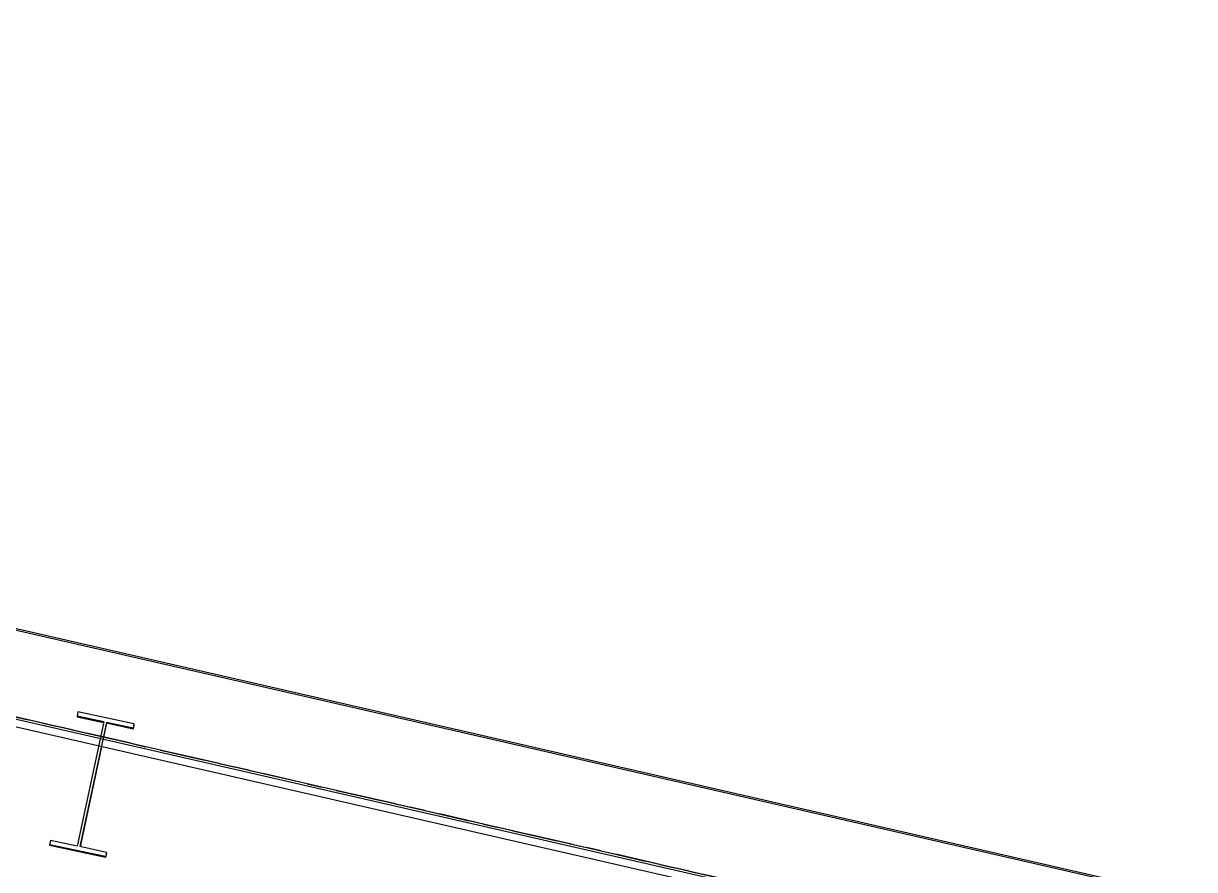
# Model space of a CAD drawing. Header units: millimetres. Extents: x 2368 to 8313, y 7493 to 11698.
# Drawn here: x 6788.4 to 6866.1, y 11290.5 to 11346.6 of the extents above; entities that cross this region are included whole.
import ezdxf

# ---------------------------------------------------------------- set-up
doc = ezdxf.new("R2010")
doc.units = ezdxf.units.MM
doc.linetypes.add('XKITLINE00', pattern=[0])
doc.linetypes.add('XKITLINE03', pattern=[6, 3, -1, 1, -1])

msp = doc.modelspace()

# ---------------------------------------------------------------- linework, layer by layer
at = {"color": 8, "linetype": 'XKITLINE00'}
for p, q in [((6913.737, 11277.5446), (6588.1553, 11352.0597)), ((6913.7593, 11277.6421), (6588.1776, 11352.1572)), ((6912.4545, 11271.9408), (6586.8728, 11346.456)), ((6912.3419, 11271.4486), (6586.7601, 11345.9638)), ((6793.4978, 11299.3187), (6734.9651, 11312.7149)), ((6791.9969, 11300.9379), (6791.9359, 11300.6523)), ((6793.7021, 11300.2749), (6791.9359, 11300.6523)), ((6791.9359, 11300.6523), (6791.9359, 11300.6015)), ((6793.6917, 11300.2264), (6791.9359, 11300.6015)), ((6795.7131, 11300.1438), (6791.9969, 11300.9379)), ((6793.7021, 11300.2749), (6791.9437, 11292.0428)), ((6793.8859, 11300.2356), (6792.1275, 11292.0035)), ((6793.8859, 11300.1849), (6793.6913, 11299.2744)), ((6795.6521, 11299.8582), (6793.8859, 11300.2356)), ((6793.8859, 11300.2356), (6793.8859, 11300.1849)), ((6795.6521, 11299.8077), (6793.8859, 11300.1849)), ((6795.7131, 11300.1438), (6795.6521, 11299.8582)), ((6795.7131, 11300.0932), (6795.6521, 11299.8077)), ((6795.6521, 11299.8582), (6795.6521, 11299.8077)), ((6795.7131, 11300.0932), (6795.7027, 11300.0954)), ((6795.7131, 11300.1438), (6795.7131, 11300.0932)), ((6852.3077, 11285.859), (6793.6811, 11299.2767)), ((6793.5547, 11298.6352), (6792.1371, 11292.0014)), ((6790.1775, 11292.4202), (6790.1165, 11292.1346)), ((6793.8327, 11291.3404), (6790.1165, 11292.1346)), ((6790.1165, 11292.1346), (6790.1165, 11292.0876)), ((6793.8327, 11291.2938), (6790.1165, 11292.0876)), ((6791.9437, 11292.0428), (6790.1775, 11292.4202)), ((6793.8937, 11291.626), (6792.1275, 11292.0035)), ((6793.8937, 11291.626), (6793.8327, 11291.3404)), ((6793.8937, 11291.5793), (6793.8327, 11291.2938)), ((6793.8327, 11291.3404), (6793.8327, 11291.2938)), ((6793.8937, 11291.5793), (6793.8841, 11291.5813)), ((6793.8937, 11291.626), (6793.8937, 11291.5793))]:
    msp.add_line(p, q, dxfattribs=at)
at = {"color": 8, "linetype": 'XKITLINE03'}
for p, q in [((6586.9059, 11346.6009), (6912.4876, 11272.0857)), ((6912.4877, 11272.0857), (6586.9059, 11346.6009)), ((6791.9746, 11291.6907), (6791.9746, 11291.7375))]:
    msp.add_line(p, q, dxfattribs=at)
at = {"color": 8, "linetype": 'XKITLINE00'}
msp.add_circle((6791.9746, 11291.6907), 0.004, dxfattribs=at)

doc.saveas('drawing.dxf')
